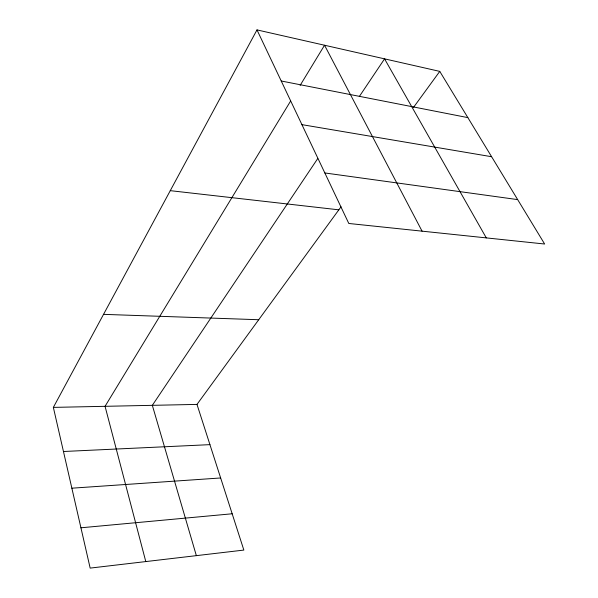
<?xml version="1.0" encoding="UTF-8"?>
<svg xmlns="http://www.w3.org/2000/svg" width="598" height="598" viewBox="0 0 598 598"><rect width="100%" height="100%" fill="white"/><g stroke="black" fill="none" stroke-linecap="round" stroke-linejoin="round"><path stroke-width="0.9" d="M341.024 206.826L196.989 404.405L243.849 550.078L90.163 568.1L53.357 407.388L256.991 29.9L439.769 71.386L544.643 244.014L348.798 223.473L256.991 29.9M290.538 101.174L105.054 406.311L145.792 561.574M300.121 85.417L324.542 45.231L422.076 231.157M317.747 158.545L152.333 405.332L196.353 555.647M359.308 96.54L384.559 58.858L486.294 237.892M413.42 107.528L439.769 71.386M80.932 527.795L232.174 513.779M71.865 488.192L220.647 477.966M63.463 451.505L209.928 444.643M53.357 407.388L196.989 404.405M103.544 314.354L258.717 319.728M170.266 190.657L338.842 209.831M324.834 172.957L517.666 199.612M301.923 124.638L491.616 156.721M281.224 80.999L467.86 117.619"/></g></svg>
